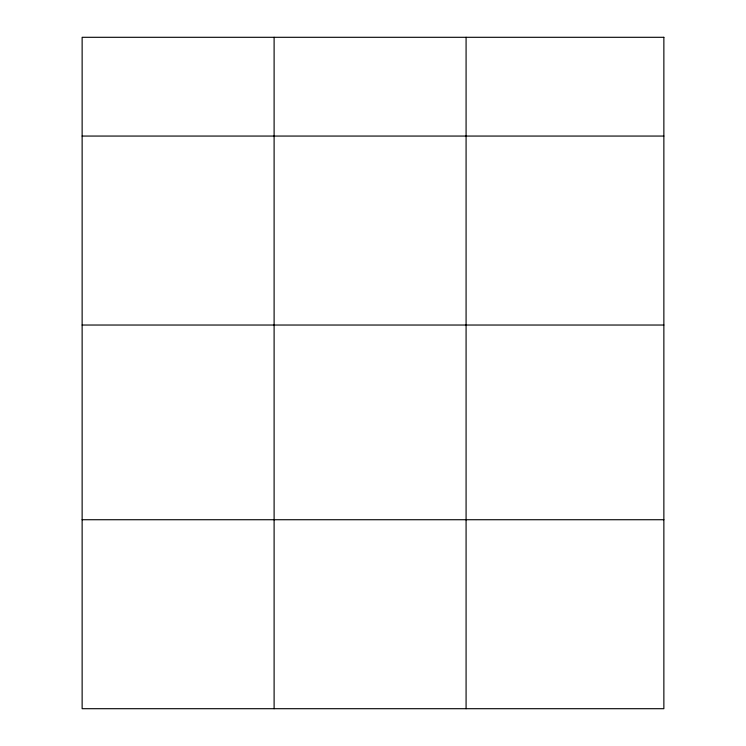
<?xml version="1.0" encoding="UTF-8"?>
<svg xmlns="http://www.w3.org/2000/svg" width="746" height="746" viewBox="0 0 746 746"><rect width="100%" height="100%" fill="white"/><g stroke="black" fill="none" stroke-linecap="round" stroke-linejoin="round"><path stroke-width="1.12" d="M82.135 136.061L663.865 136.061M82.135 325.032L663.865 325.032M82.135 519.729L663.865 519.729M466.082 37.3L466.082 708.7M274.108 37.3L274.108 708.7M663.865 37.3L82.135 37.3L82.135 708.7L663.865 708.7L663.865 37.3"/></g></svg>
